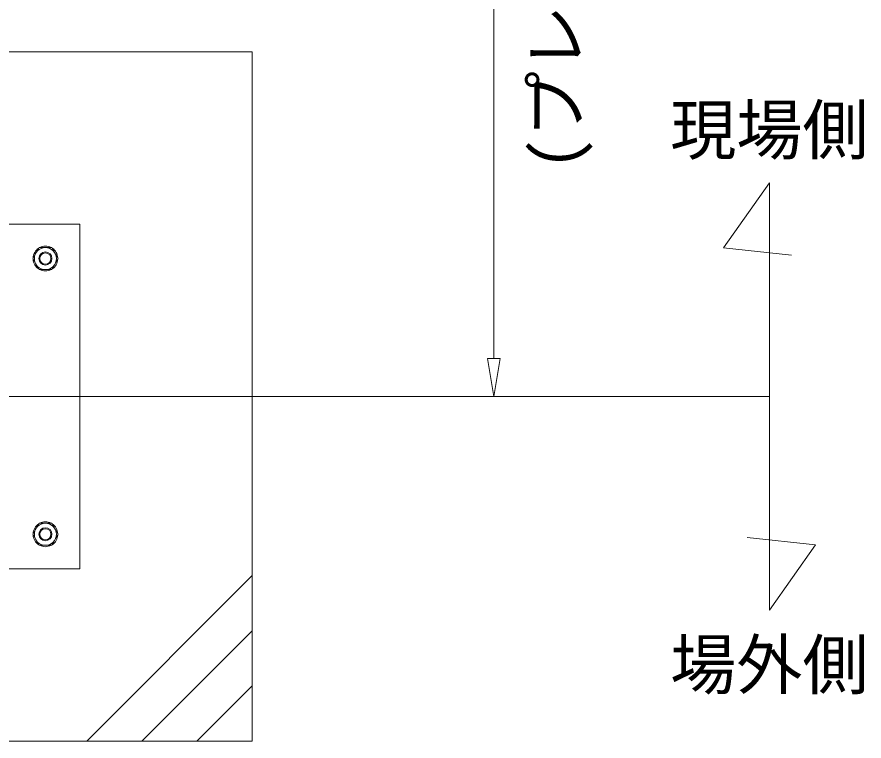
# Model space of a CAD drawing. Units: millimetres, scale not verified. Extents: x -10075 to 10075, y -16938 to 16938.
# Drawn here: x 1783 to 3013, y -6562 to -5512 of the extents above; entities that cross this region are included whole.
import ezdxf
from ezdxf.enums import TextEntityAlignment as Align

# ---------------------------------------------------------------- set-up
doc = ezdxf.new("R2010")
doc.units = ezdxf.units.MM
doc.header["$LTSCALE"] = 90
doc.linetypes.add('CHAIN2', pattern=[12, 9, -1, 1, -1])
for name, color, linetype, lineweight in [('0-6_ﾎﾞﾙﾄ類', 134, 'Continuous', 18), ('0-A_基礎工事用PCA大', 134, 'Continuous', 18), ('0-C_寸法', 134, 'Continuous', 18), ('1-6_通芯', 134, 'CHAIN2', 18), ('1-B_文字', 134, 'Continuous', 18)]:
    doc.layers.add(name, color=color, linetype=linetype, lineweight=lineweight)
doc.styles.add('ＭＳ ゴシック', font='')
doc.styles.get('ＭＳ ゴシック').set_extended_font_data('MS Gothic')

msp = doc.modelspace()

# ---------------------------------------------------------------- linework, layer by layer
at = {"layer": '0-6_ﾎﾞﾙﾄ類'}
for points in [[(1815.6, -5846.5), (1806.36, -5862.5), (1815.6, -5878.5), (1834.07, -5878.5), (1843.32, -5862.5), (1834.07, -5846.5)], [(1815.6, -6278.5), (1806.36, -6262.5), (1815.6, -6246.5), (1834.07, -6246.5), (1843.32, -6262.5), (1834.07, -6278.5)]]:
    msp.add_lwpolyline(points, close=True, dxfattribs=at)
for centre, radius in [((1824.84, -5862.5), 16), ((1824.84, -5862.5), 9.52), ((1824.84, -5862.5), 8.08), ((1824.84, -6262.5), 16), ((1824.84, -6262.5), 9.52), ((1824.84, -6262.5), 8.08)]:
    msp.add_circle(centre, radius, dxfattribs=at)
for centre, start, end in [((1824.84, -5862.5), 122.734, 177.266), ((1824.84, -5862.5), 62.734, 117.266), ((1824.84, -5862.5), 2.734, 57.266), ((1824.84, -5862.5), 182.734, 237.266), ((1824.84, -5862.5), 302.734, 357.266), ((1824.84, -5862.5), 242.734, 297.266), ((1824.84, -6262.5), 122.734, 177.266), ((1824.84, -6262.5), 62.734, 117.266), ((1824.84, -6262.5), 2.734, 57.266), ((1824.84, -6262.5), 182.734, 237.266), ((1824.84, -6262.5), 302.734, 357.266), ((1824.84, -6262.5), 242.734, 297.266)]:
    msp.add_arc(centre, 18, start, end, dxfattribs=at)
at = {"layer": '0-A_基礎工事用PCA大'}
for p, q in [((2124.84, -6322.5), (1884.84, -6562.5)), ((2124.84, -6402.5), (1964.83, -6562.5)), ((2124.84, -6482.5), (2044.84, -6562.5))]:
    msp.add_line(p, q, dxfattribs=at)
for points in [[(1124.84, -6112.5), (1124.84, -6562.5), (2124.84, -6562.5), (2124.84, -5562.5), (1738.46, -5562.5)], [(1738.46, -5812.5), (1874.83, -5812.5), (1874.83, -6312.5), (1538.58, -6312.5)]]:
    msp.add_lwpolyline(points, dxfattribs=at)
at = {"layer": '0-C_寸法'}
for p, q in [((2475.84, -4117.5), (2475.84, -6007.5)), ((2466.67, -6007.5), (2475.84, -6062.5)), ((2466.67, -6007.5), (2485.01, -6007.5)), ((2475.84, -6062.5), (2485.01, -6007.5)), ((1792.13, -6062.5), (2476.84, -6062.5))]:
    msp.add_line(p, q, dxfattribs=at)
at = {"layer": '1-6_通芯'}
msp.add_line((-8425.16, -6062.5), (2875.84, -6062.5), dxfattribs=at)
at = {"layer": '1-B_文字'}
for points in [[(2875.84, -5752.55), (2809.1, -5847.15), (2908.1, -5857.57)], [(2875.84, -5752.55), (2875.84, -6372.45), (2942.59, -6277.85), (2843.58, -6267.43)]]:
    msp.add_lwpolyline(points, dxfattribs=at)

# ---------------------------------------------------------------- texts
at = {"layer": '0-C_寸法', "style": 'ＭＳ ゴシック'}
msp.add_text('(プレコン～打込単管芯々寸法)', height=70.38, rotation=90, dxfattribs=at).set_placement((2621.44, -5734.5), align=Align.BOTTOM_LEFT)
at = {"layer": '1-B_文字', "style": 'ＭＳ ゴシック'}
for s, p in [('現場側', (2731.84, -5732.15)), ('場外側', (2731.84, -6508.05))]:
    msp.add_text(s, height=70.38, dxfattribs=at).set_placement(p, align=Align.BOTTOM_LEFT)

doc.saveas('drawing.dxf')
